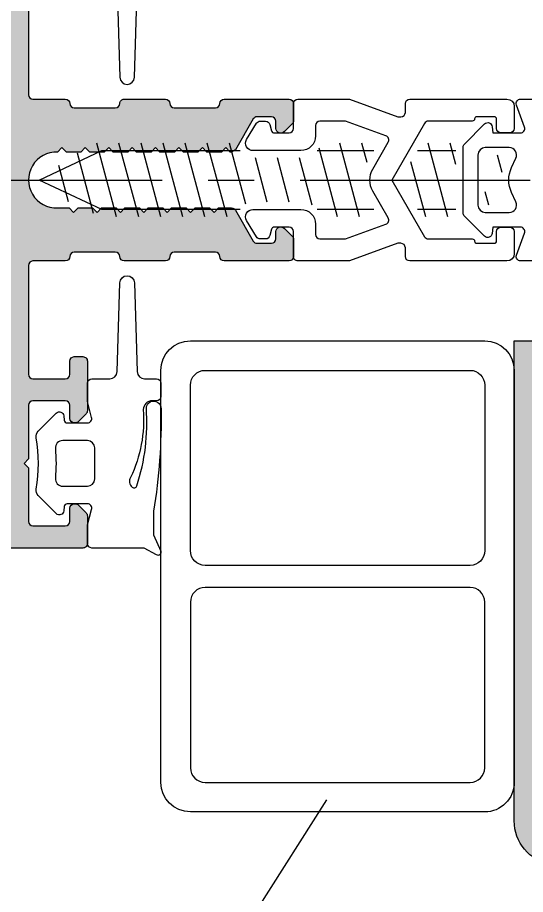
# Model space of a CAD drawing. Header units: millimetres. Extents: x -153 to 2280, y 0 to 724.
# Drawn here: x 1284 to 1301.25, y 588.32 to 618.11 of the extents above; entities that cross this region are included whole.
import ezdxf

# ---------------------------------------------------------------- set-up
doc = ezdxf.new("R2010")
doc.units = ezdxf.units.MM
doc.header["$LTSCALE"] = 0.025
doc.header["$MEASUREMENT"] = 0
doc.linetypes.add('CENTER', pattern=[2, 1.25, -0.25, 0.25, -0.25])
for name, color, linetype in [('ASSI', 1, 'CENTER'), ('FILL', 253, 'Continuous'), ('FINE', 7, 'Continuous'), ('GOMMA', 80, 'Continuous'), ('GROSSA', 8, 'Continuous'), ('QUOTE', 254, 'Continuous')]:
    doc.layers.add(name, color=color, linetype=linetype)

msp = doc.modelspace()

# ---------------------------------------------------------------- hatches: boundary and pattern name
at = {"layer": 'FILL'}
h = msp.add_hatch(color=256, dxfattribs=at)
edge = h.paths.add_edge_path()
edge.add_arc((1293.218603538942, 615.1885416569769), 0.1548696487026567, 1.85579808222559, 88.26417584624318, ccw=False)
edge.add_line((1293.373391958005, 615.1935569748439), (1293.373391958005, 614.6056890092004))
edge.add_arc((1293.223391958005, 614.6056890092004), 0.1500000000001762, 315.0000000000307, 359.99999999998914, ccw=False)
edge.add_line((1293.329457975183, 614.4996229920223), (1293.067325940827, 614.2374909576663))
edge.add_arc((1292.945266958005, 614.3595499404884), 0.1726174689163731, 185.316063822674, 315.00000000000665, ccw=False)
edge.add_line((1292.773391958005, 614.3435569748444), (1292.773391958005, 614.5935569748444))
edge.add_arc((1292.623391958005, 614.5935569748444), 0.1499999999999773, 359.9999999999783, 450)
edge.add_line((1292.623391958005, 614.7435569748444), (1292.138947307952, 614.7435569748444))
edge.add_arc((1292.138947307952, 614.5935569748444), 0.1500000000000057, 90.00000000001086, 150.0000000000191)
edge.add_line((1292.009043497384, 614.6685569748444), (1291.402825714735, 613.6185569748444))
edge.add_line((1291.402825714735, 613.6185569748444), (1291.272921904168, 613.5435569748445))
edge.add_line((1291.272921904167, 613.5435569748445), (1291.225467276221, 613.5435569748445))
edge.add_line((1291.225467276221, 613.5435569748445), (1291.075467276221, 613.6935569748446))
edge.add_line((1291.075467276221, 613.6935569748445), (1290.925467276221, 613.5435569748445))
edge.add_line((1290.925467276221, 613.5435569748445), (1290.428391958005, 613.5435569748445))
edge.add_line((1290.428391958005, 613.5435569748445), (1290.278391958006, 613.6935569748446))
edge.add_line((1290.278391958005, 613.6935569748445), (1290.128391958005, 613.5435569748445))
edge.add_line((1290.128391958005, 613.5435569748445), (1289.633391958005, 613.5435569748445))
edge.add_line((1289.633391958005, 613.5435569748445), (1289.483391958005, 613.6935569748446))
edge.add_line((1289.483391958005, 613.6935569748445), (1289.333391958005, 613.5435569748445))
edge.add_line((1289.333391958005, 613.5435569748445), (1288.838391958006, 613.5435569748445))
edge.add_line((1288.838391958005, 613.5435569748445), (1288.688391958005, 613.6935569748445))
edge.add_line((1288.688391958005, 613.6935569748443), (1288.538391958005, 613.5435569748444))
edge.add_line((1288.538391958005, 613.5435569748445), (1288.043391958005, 613.5435569748445))
edge.add_line((1288.043391958005, 613.5435569748445), (1287.893391958005, 613.6935569748446))
edge.add_line((1287.893391958005, 613.6935569748445), (1287.743391958005, 613.5435569748445))
edge.add_line((1287.743391958005, 613.5435569748445), (1287.248391958005, 613.5435569748445))
edge.add_line((1287.248391958005, 613.5435569748445), (1287.098391958005, 613.6935569748446))
edge.add_line((1287.098391958005, 613.6935569748445), (1286.948391958005, 613.5435569748445))
edge.add_line((1286.948391958005, 613.5435569748445), (1286.453391958005, 613.5435569748445))
edge.add_line((1286.453391958005, 613.5435569748445), (1286.303391958005, 613.6935569748445))
edge.add_line((1286.303391958005, 613.6935569748443), (1286.153391958005, 613.5435569748444))
edge.add_line((1286.153391958005, 613.5435569748445), (1285.658391958005, 613.5435569748445))
edge.add_line((1285.658391958005, 613.5435569748445), (1285.508391958005, 613.6935569748446))
edge.add_line((1285.508391958005, 613.6935569748445), (1285.35776973754, 613.5429347543791))
edge.add_arc((1285.323686619743, 612.5932458646118), 0.9503002926792825, 87.94461000808217, 272.0553899919109)
edge.add_line((1285.35776973754, 611.6435569748444), (1285.755891958005, 611.6435569748444))
edge.add_line((1285.755891958005, 611.6435569748444), (1285.905891958005, 611.4935569748444))
edge.add_line((1285.905891958005, 611.4935569748444), (1286.055891958005, 611.6435569748444))
edge.add_line((1286.055891958005, 611.6435569748444), (1286.550891958005, 611.6435569748444))
edge.add_line((1286.550891958005, 611.6435569748444), (1286.700891958005, 611.4935569748444))
edge.add_line((1286.700891958005, 611.4935569748444), (1286.850891958005, 611.6435569748444))
edge.add_line((1286.850891958005, 611.6435569748444), (1287.345891958005, 611.6435569748444))
edge.add_line((1287.345891958005, 611.6435569748444), (1287.495891958005, 611.4935569748444))
edge.add_line((1287.495891958005, 611.4935569748444), (1287.645891958005, 611.6435569748444))
edge.add_line((1287.645891958005, 611.6435569748444), (1288.140891958005, 611.6435569748444))
edge.add_line((1288.140891958005, 611.6435569748444), (1288.290891958005, 611.4935569748444))
edge.add_line((1288.290891958005, 611.4935569748444), (1288.440891958006, 611.6435569748444))
edge.add_line((1288.440891958005, 611.6435569748444), (1288.935891958005, 611.6435569748444))
edge.add_line((1288.935891958005, 611.6435569748444), (1289.085891958006, 611.4935569748443))
edge.add_line((1289.085891958005, 611.4935569748443), (1289.235891958005, 611.6435569748444))
edge.add_line((1289.235891958005, 611.6435569748444), (1289.730891958005, 611.6435569748444))
edge.add_line((1289.730891958005, 611.6435569748444), (1289.880891958005, 611.4935569748444))
edge.add_line((1289.880891958005, 611.4935569748444), (1290.030891958005, 611.6435569748444))
edge.add_line((1290.030891958005, 611.6435569748444), (1290.525891958006, 611.6435569748444))
edge.add_line((1290.525891958005, 611.6435569748444), (1290.675891958005, 611.4935569748443))
edge.add_line((1290.675891958005, 611.4935569748443), (1290.825891958005, 611.6435569748444))
edge.add_line((1290.825891958005, 611.6435569748444), (1291.272921904167, 611.6435569748444))
edge.add_arc((1291.272921904168, 611.4935569748444), 0.1500000000000057, 30.000000000029274, 90.00000000001091, ccw=False)
edge.add_line((1291.402825714735, 611.5685569748445), (1292.009043497384, 610.5185569748444))
edge.add_arc((1292.138947307952, 610.5935569748443), 0.1499999999998699, 209.9999999999986, 270.0000000000434)
edge.add_line((1292.138947307952, 610.4435569748445), (1292.623391958005, 610.4435569748445))
edge.add_arc((1292.623391958005, 610.5935569748444), 0.1500000000000057, 270.0000000000109, 360.0000000000109)
edge.add_line((1292.773391958005, 610.5935569748444), (1292.773391958005, 610.8435569748444))
edge.add_arc((1292.945746947058, 610.8262338461793), 0.1732233616980132, 45.423370102855586, 174.2605660744399, ccw=False)
edge.add_line((1293.067325940827, 610.9496229920225), (1293.329457975183, 610.6874909576666))
edge.add_arc((1293.223391958005, 610.5814249404884), 0.1500000000001178, 2.1714186004828662e-11, 44.99999999997692, ccw=False)
edge.add_line((1293.373391958005, 610.5814249404885), (1293.373391958005, 609.9935569748445))
edge.add_arc((1293.223080536714, 609.9935569748561), 0.1503114212912067, 270.1165613831425, 359.99999999556894, ccw=False)
edge.add_line((1293.22338632704, 609.8432458646118), (1291.021698490576, 609.843245864612))
edge.add_arc((1291.021698490576, 609.9932458646119), 0.1499999999999773, 180, 270, ccw=False)
edge.add_arc((1290.721698490576, 609.9932458646119), 0.1500000000000341, 2.171258662545267e-11, 90.0000000000217)
edge.add_line((1290.721698490576, 610.1432458646119), (1289.321698490576, 610.1432458646119))
edge.add_arc((1289.321698490576, 609.9932458646119), 0.1499999999999773, 90, 180)
edge.add_arc((1289.021698490576, 609.9932458646119), 0.1499999999999773, -90, 0, ccw=False)
edge.add_line((1289.021698490576, 609.843245864612), (1287.621698490576, 609.843245864612))
edge.add_arc((1287.621698490576, 609.9932458646119), 0.1499999999999773, 180, 270, ccw=False)
edge.add_arc((1287.321698490576, 609.9932458646119), 0.1499999999999773, 0, 90)
edge.add_line((1287.321698490576, 610.1432458646119), (1285.923386327063, 610.1432458646119))
edge.add_arc((1285.923386327063, 609.9932458646119), 0.1499999999999773, 90, 180)
edge.add_arc((1285.623386327063, 609.9932458646119), 0.1499999999999773, -90, 0, ccw=False)
edge.add_line((1285.623386327063, 609.843245864612), (1284.523386327063, 609.843245864612))
edge.add_arc((1284.523386327063, 609.693245864612), 0.1499999999999773, 90, 180)
edge.add_line((1284.373386327063, 609.693245864612), (1284.373386327063, 605.9932458646118))
edge.add_arc((1284.523386327063, 605.9932458646118), 0.1499999999999773, 180, 270)
edge.add_line((1284.523386327063, 605.8432458646118), (1285.623386327063, 605.8432458646118))
edge.add_arc((1285.623386327063, 605.9932458646118), 0.1500000000000057, 270.0000000000109, 359.9999999999891)
edge.add_line((1285.773386327063, 605.9932458646118), (1285.773386327063, 606.4432458646119))
edge.add_arc((1285.923386327063, 606.4432458646119), 0.1499999999999773, 90, 180, ccw=False)
edge.add_line((1285.923386327063, 606.5932458646118), (1286.223386327063, 606.593245864612))
edge.add_arc((1286.223386327063, 606.443245864612), 0.1500000000000057, -3.26281224261038e-11, 89.99999999998909, ccw=False)
edge.add_line((1286.373386327063, 606.4432458646119), (1286.373386327063, 604.7553778989678))
edge.add_arc((1286.223386327063, 604.7553778989679), 0.1500000000000909, 314.99999999998465, 359.9999999999783, ccw=False)
edge.add_line((1286.329452344241, 604.6493118817898), (1286.067320309885, 604.3871798474339))
edge.add_arc((1285.961254292707, 604.4932458646118), 0.149999999999957, 270.0000000000434, 315.00000000003837, ccw=False)
edge.add_line((1285.961254292707, 604.3432458646118), (1285.923386327063, 604.3432458646118))
edge.add_arc((1285.923386327063, 604.4932458646118), 0.1499999999999773, 180, 270, ccw=False)
edge.add_line((1285.773386327063, 604.4932458646118), (1285.773386327063, 604.9432458646119))
edge.add_arc((1285.623386327063, 604.9432458646118), 0.1500000000000341, 2.171258662545267e-11, 90.0000000000217)
edge.add_line((1285.623386327063, 605.0932458646118), (1284.523386327063, 605.093245864612))
edge.add_arc((1284.523386327063, 604.943245864612), 0.1500000000000341, 90.0000000000217, 180.0000000000217)
edge.add_line((1284.373386327063, 604.9432458646119), (1284.373386327063, 603.1174586677311))
edge.add_line((1284.373386327063, 603.1174586677311), (1284.223386327063, 602.9682458646118))
edge.add_line((1284.223386327063, 602.9682458646118), (1284.373386327063, 602.8190330614927))
edge.add_line((1284.373386327063, 602.8190330614927), (1284.373386327063, 600.9932458646118))
edge.add_arc((1284.523386327063, 600.9932458646118), 0.1499999999999773, 180, 270)
edge.add_line((1284.523386327063, 600.8432458646118), (1285.623386327063, 600.8432458646118))
edge.add_arc((1285.623386327063, 600.9932458646119), 0.1500000000000341, 269.9999999999783, 359.9999999999783)
edge.add_line((1285.773386327063, 600.9932458646118), (1285.773386327063, 601.4432458646119))
edge.add_arc((1285.923386327063, 601.4432458646118), 0.1500000000000341, 89.99999999997829, 179.9999999999783, ccw=False)
edge.add_line((1285.923386327063, 601.5932458646118), (1285.961254292707, 601.5932458646118))
edge.add_arc((1285.961254292707, 601.443245864612), 0.1499999999999204, 44.999999999961574, 89.99999999996737, ccw=False)
edge.add_line((1286.067320309885, 601.5493118817898), (1286.329452344241, 601.2871798474339))
edge.add_arc((1286.223386327063, 601.1811138302558), 0.1500000000000977, 2.1714186004828662e-11, 45.00000000001529, ccw=False)
edge.add_line((1286.373386327063, 601.1811138302559), (1286.373386327063, 600.2432458646118))
edge.add_arc((1286.223386327063, 600.2432458646118), 0.1499999999999773, -90, 0, ccw=False)
edge.add_line((1286.223386327063, 600.0932458646118), (1231.873386327063, 600.0932458646118))
edge.add_arc((1231.873386327063, 600.5932458646118), 0.5, 180, 270, ccw=False)
edge.add_line((1231.373386327063, 600.5932458646118), (1231.373386327063, 624.5932458646118))
edge.add_arc((1231.873386327063, 624.5932458646118), 0.5, 90, 180, ccw=False)
edge.add_line((1231.873386327063, 625.0932458646118), (1286.223386327063, 625.0932458646118))
edge.add_arc((1286.223386327063, 624.9432458646119), 0.1499999999999773, 0, 90, ccw=False)
edge.add_line((1286.373386327063, 624.9432458646119), (1286.373386327063, 624.0053778989678))
edge.add_arc((1286.223386327063, 624.0053778989678), 0.149999999999892, -44.999999999984595, 1.0913936421275139e-11, ccw=False)
edge.add_line((1286.329452344241, 623.8993118817899), (1286.067320309885, 623.6371798474339))
edge.add_arc((1285.961254292707, 623.7432458646117), 0.1499999999999168, 270.00000000003257, 315.00000000003837, ccw=False)
edge.add_line((1285.961254292707, 623.5932458646118), (1285.923386327063, 623.5932458646118))
edge.add_arc((1285.923386327063, 623.7432458646118), 0.1499999999999773, 180, 270, ccw=False)
edge.add_line((1285.773386327063, 623.7432458646118), (1285.773386327063, 624.1932458646119))
edge.add_arc((1285.623386327063, 624.1932458646118), 0.1500000000000341, 2.171258662545267e-11, 90.0000000000217)
edge.add_line((1285.623386327063, 624.3432458646118), (1284.523386327063, 624.3432458646118))
edge.add_arc((1284.523386327063, 624.1932458646119), 0.1499999999999773, 89.99999999998914, 180)
edge.add_line((1284.373386327063, 624.1932458646119), (1284.373386327063, 622.3674586677311))
edge.add_line((1284.373386327063, 622.3674586677311), (1284.223386327063, 622.2182458646118))
edge.add_line((1284.223386327063, 622.2182458646118), (1284.373386327063, 622.0690330614926))
edge.add_line((1284.373386327063, 622.0690330614926), (1284.373386327063, 620.2432458646118))
edge.add_arc((1284.523386327063, 620.2432458646118), 0.1499999999999773, 180, 270)
edge.add_line((1284.523386327063, 620.0932458646118), (1285.623386327063, 620.093245864612))
edge.add_arc((1285.623386327063, 620.2432458646119), 0.1500000000000341, 269.9999999999783, 359.9999999999783)
edge.add_line((1285.773386327063, 620.2432458646119), (1285.773386327063, 620.6932458646119))
edge.add_arc((1285.923386327063, 620.6932458646119), 0.1499999999999488, 89.99999999998909, 180, ccw=False)
edge.add_line((1285.923386327063, 620.8432458646118), (1285.961254292707, 620.8432458646118))
edge.add_arc((1285.961254292707, 620.693245864612), 0.149999999999892, 45.00000000001529, 90.00000000001091, ccw=False)
edge.add_line((1286.067320309885, 620.7993118817899), (1286.329452344241, 620.537179847434))
edge.add_arc((1286.223386327063, 620.4311138302561), 0.1499999999999972, -4.3428372009657323e-11, 44.999999999961574, ccw=False)
edge.add_line((1286.373386327063, 620.431113830256), (1286.373386327063, 618.7432458646118))
edge.add_arc((1286.223386327063, 618.7432458646118), 0.1499999999999773, -90, 0, ccw=False)
edge.add_line((1286.223386327063, 618.5932458646118), (1285.923386327063, 618.593245864612))
edge.add_arc((1285.923386327063, 618.7432458646119), 0.1499999999999204, 180.0000000000217, 270.00000000002166, ccw=False)
edge.add_line((1285.773386327063, 618.7432458646118), (1285.773386327063, 619.193245864612))
edge.add_arc((1285.623386327063, 619.193245864612), 0.1499999999999773, 0, 90)
edge.add_line((1285.623386327063, 619.343245864612), (1284.523386327063, 619.343245864612))
edge.add_arc((1284.523386327063, 619.193245864612), 0.1499999999999773, 90, 180)
edge.add_line((1284.373386327063, 619.193245864612), (1284.373386327063, 615.4932458646118))
edge.add_arc((1284.523386327063, 615.4932458646118), 0.1499999999999773, 180, 270)
edge.add_line((1284.523386327063, 615.3432458646118), (1285.623386327063, 615.3432458646117))
edge.add_arc((1285.623386327063, 615.1932458646118), 0.1499999999999773, 0, 90, ccw=False)
edge.add_arc((1285.923386327063, 615.1932458646118), 0.1499999999999773, 180, 270)
edge.add_line((1285.923386327063, 615.0432458646118), (1287.321698490576, 615.0432458646118))
edge.add_arc((1287.321698490576, 615.1932458646118), 0.1499999999999773, 270, 360)
edge.add_arc((1287.621698490576, 615.1932458646118), 0.1499999999999773, 90, 180, ccw=False)
edge.add_line((1287.621698490576, 615.3432458646117), (1289.021698490576, 615.3432458646117))
edge.add_arc((1289.021698490576, 615.1932458646118), 0.1499999999999773, 0, 90, ccw=False)
edge.add_arc((1289.321698490576, 615.1932458646118), 0.1499999999999773, 180, 270)
edge.add_line((1289.321698490576, 615.0432458646118), (1290.721698490576, 615.0432458646118))
edge.add_arc((1290.721698490576, 615.1932458646118), 0.1500000000000341, 269.9999999999783, 359.9999999999783)
edge.add_arc((1291.021698490576, 615.1932458646118), 0.1499999999999773, 90, 180, ccw=False)
edge.add_line((1291.021698490576, 615.3432458646117), (1293.223294728377, 615.3432458646117))
edge.add_line((1293.223294728377, 615.3432458646117), (1293.223294728379, 615.3433402384658))
edge = h.paths.add_edge_path(flags=16)
edge.add_line((1232.523386327063, 601.0932458646118), (1233.973386327063, 601.0932458646118))
edge.add_arc((1233.973386327063, 601.2432458646119), 0.1499999999999773, 270.0000000000054, 360)
edge.add_line((1234.123386327063, 601.2432458646119), (1234.123386327063, 602.443245864612))
edge.add_arc((1234.273386327063, 602.4432458646119), 0.1500000000000199, 89.9999999999946, 180, ccw=False)
edge.add_line((1234.273386327063, 602.5932458646118), (1234.723386327063, 602.5932458646118))
edge.add_arc((1234.723386327063, 602.4432458646119), 0.1500000000000341, 0, 90.0000000000054, ccw=False)
edge.add_line((1234.873386327063, 602.4432458646119), (1234.873386327063, 601.2432458646119))
edge.add_arc((1235.023386327063, 601.2432458646119), 0.1500000000000341, 180, 270)
edge.add_line((1235.023386327063, 601.0932458646118), (1237.873386327063, 601.0932458646118))
edge.add_line((1237.873386327063, 601.0932458646118), (1237.873386327063, 600.9932458646118))
edge.add_line((1237.873386327063, 600.9932458646119), (1257.623386327063, 600.9932458646119))
edge.add_line((1257.623386327063, 600.9932458646119), (1257.623386327063, 601.0932458646118))
edge.add_line((1257.623386327063, 601.0932458646118), (1260.623386327063, 601.0932458646118))
edge.add_line((1260.623386327063, 601.0932458646118), (1260.623386327063, 600.9932458646119))
edge.add_line((1260.623386327063, 600.9932458646119), (1280.373386327063, 600.9932458646119))
edge.add_line((1280.373386327063, 600.9932458646118), (1280.373386327063, 601.0932458646118))
edge.add_line((1280.373386327063, 601.0932458646118), (1283.223386327063, 601.0932458646118))
edge.add_arc((1283.223386327063, 601.2432458646118), 0.1499999999999773, 270, 360)
edge.add_line((1283.373386327063, 601.2432458646118), (1283.373386327063, 623.9432458646119))
edge.add_arc((1283.223386327063, 623.9432458646119), 0.1500000000000057, 1.085629331272839e-11, 90.00000000001086)
edge.add_line((1283.223386327063, 624.0932458646118), (1280.373386327063, 624.0932458646118))
edge.add_line((1280.373386327063, 624.0932458646118), (1280.373386327063, 624.1932458646119))
edge.add_line((1280.373386327063, 624.1932458646119), (1260.623386327063, 624.1932458646119))
edge.add_line((1260.623386327063, 624.1932458646119), (1260.623386327063, 624.0932458646118))
edge.add_line((1260.623386327063, 624.0932458646118), (1257.623386327063, 624.0932458646118))
edge.add_line((1257.623386327063, 624.0932458646118), (1257.623386327063, 624.1932458646119))
edge.add_line((1257.623386327063, 624.1932458646119), (1237.873386327063, 624.1932458646119))
edge.add_line((1237.873386327063, 624.1932458646119), (1237.873386327063, 624.0932458646118))
edge.add_line((1237.873386327063, 624.0932458646118), (1235.023386327063, 624.0932458646118))
edge.add_arc((1235.023386327063, 623.9432458646119), 0.1500000000000057, 89.99999999998914, 179.9999999999891)
edge.add_line((1234.873386327063, 623.9432458646119), (1234.873386327063, 622.7432458646118))
edge.add_arc((1234.723386327063, 622.7432458646118), 0.1499999999999915, -89.99999999999471, 1.0913936421275139e-11, ccw=False)
edge.add_line((1234.723386327063, 622.5932458646118), (1234.273386327063, 622.5932458646118))
edge.add_arc((1234.273386327063, 622.7432458646118), 0.1499999999999773, 180, 270.0000000000054, ccw=False)
edge.add_line((1234.123386327063, 622.7432458646118), (1234.123386327063, 623.9432458646118))
edge.add_arc((1233.973386327063, 623.9432458646118), 0.1499999999999915, 1.085629331272942e-11, 90.00000000000541)
edge.add_line((1233.973386327063, 624.0932458646118), (1232.523386327063, 624.0932458646118))
edge.add_arc((1232.523386327063, 623.9432458646119), 0.1500000000000057, 90.00000000000541, 180.0000000000109)
edge.add_line((1232.373386327063, 623.9432458646118), (1232.373386327063, 601.2432458646118))
edge.add_arc((1232.523386327063, 601.2432458646118), 0.1500000000000057, 179.9999999999891, 269.9999999999891)
h = msp.add_hatch(color=256, dxfattribs=at)
h.paths.add_polyline_path([(1332.188508471117, 556.4499481756918), (1332.188508471117, 557.3988491016261), (1331.560531170679, 557.6243233915018), (1327.060531170679, 557.6243233915018), (1327.060531170679, 556.7014769180066), (1331.560531170679, 556.7014769180066)])
edge = h.paths.add_edge_path()
edge.add_line((1334.688508471117, 556.5012279228088), (1334.688508471117, 555.4486032937211))
edge.add_line((1334.688508471117, 555.4486032937211), (1335.371600056874, 555.1749991883948))
edge.add_arc((1335.743421196698, 556.1033035781184), 1.000000000000003, 248.1720243881244, 360)
edge.add_line((1336.743421196698, 556.1033035781184), (1336.743421196698, 581.785452272035))
edge.add_arc((1335.243421196698, 581.785452272035), 1.5, 0, 79.99999999999925)
edge.add_line((1335.503893463199, 583.2626639015532), (1302.285451758283, 590.3293089094236))
edge.add_arc((1302.372275847116, 590.8217127859297), 0.4999999999999984, 180, 260.00000000000136, ccw=False)
edge.add_line((1301.872275847116, 590.8217127859297), (1301.872275847116, 607.1279990448028))
edge.add_line((1301.872275847116, 607.1279990448028), (1300.872275847116, 607.1279990448028))
edge.add_line((1300.872275847116, 607.1279990448028), (1300.872275847116, 590.8217127859298))
edge.add_arc((1302.372275847116, 590.8217127859298), 1.5, 180, 259.9999999999993)
edge.add_line((1302.111803580616, 589.3445011564114), (1335.330245285532, 582.277856148541))
edge.add_arc((1335.243421196698, 581.785452272035), 0.4999999999999725, -3.183231456205249e-12, 79.99999999999761, ccw=False)
edge.add_line((1335.743421196698, 581.785452272035), (1335.743421196698, 556.4067737146831))
edge.add_arc((1335.543421196698, 556.4067737146831), 0.1999999999999952, -109.75059812293392, 8.185452315956354e-12, ccw=False)
edge.add_line((1335.475835888074, 556.2185392171591), (1334.688508471116, 556.5012279228088))

# ---------------------------------------------------------------- linework, layer by layer
at = {"layer": 'ASSI', "ltscale": 250}
msp.add_line((1268.597777787924, 612.5932458646117), (1313.859287545092, 612.5932458646117), dxfattribs=at)
at = {"layer": 'FINE'}
for p, q in [((1287.366880243346, 611.3432458646115), (1286.697007262269, 613.8432458646116)), ((1288.116880243346, 611.3432458646115), (1287.447007262269, 613.8432458646116)), ((1288.866880243346, 611.3432458646115), (1288.197007262269, 613.8432458646116)), ((1289.616880243346, 611.3432458646115), (1288.947007262269, 613.8432458646116)), ((1290.366880243346, 611.3432458646115), (1289.697007262269, 613.8432458646116)), ((1291.116880243346, 611.3432458646115), (1290.447007262269, 613.8432458646116)), ((1291.75052413871, 611.777492758886), (1291.197007262269, 613.8432458646116)), ((1294.866880243346, 611.3432458646115), (1294.243180560718, 613.6709247688465)), ((1295.616880243346, 611.3432458646115), (1294.947007262269, 613.8432458646116)), ((1295.871523363933, 613.1919429064636), (1295.697007262269, 613.8432458646116)), ((1298.616880243347, 611.3432458646113), (1297.947007262269, 613.8432458646114)), ((1298.890153787109, 613.1224132206037), (1298.697007262269, 613.8432458646112)), ((1286.585165020758, 611.4616086866863), (1286.036873880845, 613.5078590781814)), ((1300.464014826089, 612.8467600704303), (1300.304186939241, 613.4432458646118)), ((1285.730920354324, 611.8506550782366), (1285.400277126016, 613.0846324054594)), ((1292.482905647131, 611.8432458646117), (1292.080981858484, 613.3432458646117)), ((1293.232905647131, 611.8432458646117), (1292.830981858484, 613.3432458646117)), ((1294.011984577589, 611.7347218187114), (1293.580981858484, 613.3432458646117)), ((1297.866880243346, 611.3432458646115), (1297.36508869244, 613.2159574274026)), ((1300.009700566374, 611.7432458646117), (1299.890153787109, 612.1894005187119))]:
    msp.add_line(p, q, dxfattribs=at)
for points in [[(1291.565361461658, 611.5932458646116), (1286.859318344439, 611.5932458646116), (1284.73982481207, 612.5932458646116), (1286.859318344439, 613.5932458646115), (1291.565361461658, 613.5932458646115)], [(1294.182403321438, 613.5932458646116), (1296.103215734846, 613.5932458646116)], [(1297.582916273225, 613.5932458646116), (1298.890153787109, 613.5932458646116)], [(1296.103215734846, 611.5932458646116), (1294.182403321438, 611.5932458646116)], [(1298.890153787109, 611.5932458646116), (1297.582916273225, 611.5932458646116)]]:
    msp.add_lwpolyline(points, dxfattribs=at)
at = {"layer": 'GOMMA'}
for points in [[(1287.380833538518, 619.100925466721), (1287.473504307479, 616.0855662625029, 0.9697392325154702), (1287.973268346647, 616.0855662625029), (1288.065939115608, 619.1009254667208, -0.4052432957209562)], [(1301.827491044442, 609.8432458646123), (1301.090153787109, 609.8432458646123, -0.5205670505517374), (1300.949199893991, 610.044548886111), (1301.22122904761, 610.7919428431132, 0.5205670505517366), (1301.080275154492, 610.9932458646117), (1300.140153787109, 610.9932458646117), (1300.121512283486, 610.7801725032004, -0.637070260807526), (1299.866017061594, 610.6871798474347), (1299.184087769931, 611.3691091390981, -0.1989123673796507), (1299.140153787109, 611.475175156276), (1299.140153787109, 613.7113165729486, -0.1989123673796683), (1299.184087769931, 613.8173825901265), (1299.866017061594, 614.4993118817897, -0.63707026080756), (1300.121512283486, 614.4063192260239), (1300.140153787109, 614.1932458646118), (1301.080275154492, 614.1932458646118, 0.5205670505517366), (1301.22122904761, 614.3945488861107), (1300.949199893991, 615.1419428431129, -0.5205670505517374), (1301.090153787109, 615.3432458646116), (1301.827491044442, 615.3432458646116, 0.2539676464749575)]]:
    msp.add_lwpolyline(points, format="xyb", dxfattribs=at)
for points in [[(1292.426107601894, 610.5932458646117), (1292.248468115514, 610.5932458646117, -0.2610883426105928), (1292.120530471785, 610.6649390365752), (1291.781867812604, 611.2182458646117, -0.57735026918963), (1291.99837416355, 611.5932458646117), (1293.623386327063, 611.5932458646117, -0.4142135623730784), (1294.123386327063, 611.0932458646118), (1294.123386327063, 610.7432458646117, 0.414213562373095), (1294.273386327063, 610.5932458646117), (1295.14262053972, 610.5932458646118), (1296.514086610551, 611.0924186917003, 0.4663076581550031), (1296.59268739962, 611.3083725848182), (1296.067371816602, 612.2182458646118, -0.267949192431119), (1296.067371816602, 612.9682458646118), (1296.59268739962, 613.8781191444053, 0.466307658155003), (1296.514086610551, 614.0940730375232), (1295.14262053972, 614.5932458646117), (1294.273386327063, 614.5932458646117, 0.414213562373095), (1294.123386327063, 614.4432458646118), (1294.123386327063, 614.0932458646117, -0.414213562373095), (1293.623386327063, 613.5932458646117), (1291.99837416355, 613.5932458646117, -0.577350269189622), (1291.781867812604, 613.9682458646117), (1292.120530471785, 614.5215526926482, -0.261088342610606), (1292.248468115514, 614.5932458646117), (1292.426107601894, 614.5932458646117, -0.3394542588633834), (1292.570996475837, 614.4820687213771), (1292.628526443232, 614.2673639601015, 0.3394542588633835), (1292.725119025861, 614.1932458646118), (1293.223386327063, 614.1932458646118, 0.414213562373095), (1293.373386327063, 614.3432458646117), (1293.373386327063, 615.1932458646118, -0.414213562373095), (1293.523386327063, 615.3432458646117), (1295.274865775251, 615.3432458646117), (1296.923352226924, 614.7432458646117), (1297.023386327063, 614.7432458646117, 0.4142135623730923), (1297.173386327063, 614.8932458646118), (1297.173386327063, 615.1932458646118, -0.4142135623730924), (1297.323386327063, 615.3432458646117), (1300.623386327063, 615.3432458646117, -0.414213562373095), (1300.873386327063, 615.0932458646117), (1300.873386327063, 614.3432458646118, -0.414213562373095), (1300.723386327063, 614.1932458646118), (1300.423386327063, 614.1932458646118, -0.4142135623730673), (1300.273386327063, 614.3432458646118), (1300.273386327063, 614.6682458646118, 0.414213562373095), (1300.198386327063, 614.7432458646118), (1299.598386327063, 614.7432458646118, 0.4142135623730674), (1299.523386327063, 614.6682458646118, -0.414213562373095), (1299.448386327063, 614.5932458646117), (1297.958193948198, 614.5932458646117, 0.2679491924311307), (1297.828290137631, 614.5182458646118), (1296.716890869441, 612.5932458646118), (1297.828290137631, 610.6682458646118, 0.2679491924311306), (1297.958193948198, 610.5932458646118), (1299.448386327063, 610.5932458646118, -0.414213562373095), (1299.523386327063, 610.5182458646118), (1299.523386327063, 610.5182458646118, 0.4142135623731004), (1299.598386327063, 610.4432458646118), (1300.198386327063, 610.4432458646118, 0.414213562373084), (1300.273386327063, 610.5182458646117), (1300.273386327063, 610.8432458646117, -0.4142135623731088), (1300.423386327063, 610.9932458646117), (1300.723386327063, 610.9932458646117, -0.414213562373095), (1300.873386327063, 610.8432458646117), (1300.873386327063, 610.0932458646118, -0.4142135623730949), (1300.623386327063, 609.8432458646118), (1297.323386327063, 609.8432458646118, -0.4142135623730924), (1297.173386327063, 609.9932458646118), (1297.173386327063, 610.2932458646118, 0.4142135623730909), (1297.023386327063, 610.4432458646118), (1296.923352226924, 610.4432458646118), (1295.274865775251, 609.8432458646118), (1293.523386327063, 609.8432458646118, -0.4142135623730951), (1293.373386327063, 609.9932458646117), (1293.373386327063, 610.8432458646117, 0.414213562373095), (1293.223386327063, 610.9932458646117), (1292.725119025861, 610.9932458646117, 0.3394542588633838), (1292.628526443232, 610.919127769122), (1292.570996475837, 610.7044230078463, -0.3394542588633861)], [(1300.705176218795, 613.6932458646118), (1299.890153787109, 613.6932458646118, 0.414213562373095), (1299.640153787109, 613.4432458646118), (1299.640153787109, 611.7432458646117, 0.414213562373095), (1299.890153787109, 611.4932458646117), (1300.705176219999, 611.4932458646117, 0.5486187865863038), (1300.931753166772, 611.8489004300188), (1300.781729321576, 612.1706276045327, -0.2216946626474931), (1300.781729321688, 613.0158641280298), (1300.931753165542, 613.3375912991492, 0.5486187866661448)], [(1285.316584454086, 604.6748935608736, -0.6370702608069253), (1285.572079675977, 604.5819009051081), (1285.584972934107, 604.4345302903372, 0.3888787318529617), (1285.684592403916, 604.343245864612), (1286.373386327063, 604.3432458646117, 0.4931454260313065), (1286.518275201006, 604.5320687213771), (1286.373386327063, 605.0728013603851), (1286.373386327063, 605.6932458646116, -0.4142135623730882), (1286.523386327063, 605.8432458646117), (1287.130951518934, 605.8432458646116, 0.4052432957209554), (1287.380833538518, 606.0855662625025), (1287.473504307479, 609.1009254667207, -0.9697392325154702), (1287.973268346647, 609.1009254667207), (1288.065939115608, 606.0855662625027, 0.4052432957209562), (1288.315821135192, 605.8432458646116), (1288.723386327063, 605.8432458646116, -0.4142135623730672), (1288.873386327063, 605.6932458646116), (1288.873386327063, 605.2432458646117, -0.4142135623730916), (1288.723386327063, 605.0932458646116), (1288.573386327063, 605.0932458646116, 0.414213562373095), (1288.273386327063, 604.7932458646117, -0.1286776343090358), (1287.83996995148, 602.4904168215285, 0.3865361286483825), (1287.894641940407, 602.1585998373882, 0.522670335346423), (1288.051831998212, 602.2060954598198, 0.0977940455191428), (1288.376008426158, 604.8394048009985, -1.011468768470314), (1288.875800023053, 604.826143860837, -0.04380891343036498), (1288.623386327063, 601.3470036849947), (1288.623386327063, 600.5396560261254), (1288.865109345594, 599.9830816258258, -0.7195149494985378), (1288.724194449961, 599.8561817547431), (1288.304617541669, 600.0932458646116), (1286.523386327063, 600.0932458646117, -0.414213562373095), (1286.373386327063, 600.2432458646117), (1286.373386327063, 600.8439424942, -0.06554346281524528), (1286.37849745312, 600.8827653509653), (1286.518275201006, 601.4044230078463, 0.4931454260313073), (1286.373386327063, 601.5932458646116), (1285.684592403916, 601.5932458646117, 0.3888787318529617), (1285.584972934107, 601.5019614388865), (1285.572079675977, 601.3545908241156, -0.6370702608074451), (1285.316584454086, 601.2615981683498), (1284.701327360964, 601.8768552614716, -0.2448502030393978), (1284.631927021537, 602.0971849999988, 0.08777722502794418), (1284.631927021537, 603.8393067292245, -0.2448502030393947), (1284.701327360964, 604.0596364677517)], [(1289.872275847115, 591.1279990448027, -0.414213562373095), (1288.872275847115, 592.1279990448028), (1288.872275847115, 606.1279990448027, -0.4142135623730951), (1289.872275847115, 607.1279990448027), (1299.872275847115, 607.1279990448027, -0.414213562373095), (1300.872275847115, 606.1279990448027), (1300.872275847115, 592.1279990448028, -0.414213562373095), (1299.872275847115, 591.1279990448027)], [(1299.872275847115, 605.6279990448027), (1299.872275847115, 600.0029990448027, -0.4142135623730955), (1299.372275847115, 599.5029990448027), (1290.372275847115, 599.5029990448027, -0.4142135623730948), (1289.872275847115, 600.0029990448027), (1289.872275847115, 605.6279990448027, -0.4142135623730953), (1290.372275847115, 606.1279990448027), (1299.372275847115, 606.1279990448027, -0.414213562373095)], [(1286.373386327063, 602.1932458646119, 0.4142135623730276), (1286.623386327063, 602.4432458646119), (1286.623386327063, 603.4932458646117, 0.4142135623730981), (1286.373386327063, 603.7432458646117), (1285.534584471145, 603.7432458646116, 0.4410091218320271), (1285.285610078897, 603.4706239282475, -0.04533686841581869), (1285.285610078897, 602.4658678009758, 0.4410091218321683), (1285.534584471145, 602.1932458646118)], [(1299.872275847115, 592.6279990448028), (1299.872275847115, 598.2529990448027, 0.4142135623730955), (1299.372275847115, 598.7529990448027), (1290.372275847115, 598.7529990448027, 0.4142135623730948), (1289.872275847115, 598.2529990448027), (1289.872275847115, 592.6279990448028, 0.4142135623730953), (1290.372275847115, 592.1279990448028), (1299.372275847115, 592.1279990448028, 0.414213562373095)]]:
    msp.add_lwpolyline(points, format="xyb", close=True, dxfattribs=at)
at = {"layer": 'GROSSA'}
msp.add_lwpolyline([(1284.373386327063, 619.193245864612), (1284.373386327063, 615.4932458646118, 0.4142135623730807), (1284.523386327063, 615.3432458646118), (1285.623386327063, 615.3432458646117, -0.4142135623731227), (1285.773386327063, 615.1932458646118), (1285.773386327063, 615.1932458646118, 0.4142135623730948), (1285.923386327063, 615.0432458646118), (1287.321698490576, 615.0432458646118, 0.4142135623730673), (1287.471698490576, 615.1932458646118, -0.414213562373095), (1287.621698490576, 615.3432458646117), (1289.021698490576, 615.3432458646117, -0.4142135623731227), (1289.171698490576, 615.1932458646118), (1289.171698490576, 615.1932458646118, 0.414213562373095), (1289.321698490576, 615.0432458646118), (1290.721698490576, 615.0432458646118, 0.4142135623730673), (1290.871698490576, 615.1932458646118, -0.4142135623731226), (1291.021698490576, 615.3432458646117), (1293.223294728377, 615.3432458646117), (1293.223294728379, 615.3433402384658, -0.3959702946090601), (1293.373391958005, 615.1935569748439), (1293.373391958005, 614.6056890092004, -0.1989123673794912), (1293.329457975183, 614.4996229920223), (1293.067325940827, 614.2374909576663, -0.6351331580346358), (1292.773391958005, 614.3435569748444), (1292.773391958005, 614.5935569748444, 0.4142135623731616), (1292.623391958005, 614.7435569748444), (1292.138947307952, 614.7435569748444, 0.267949192431177), (1292.009043497384, 614.6685569748444), (1291.402825714735, 613.6185569748444), (1291.272921904167, 613.5435569748445), (1291.225467276221, 613.5435569748445), (1291.075467276221, 613.6935569748445), (1290.925467276221, 613.5435569748445), (1290.428391958005, 613.5435569748445), (1290.278391958005, 613.6935569748445), (1290.128391958005, 613.5435569748445), (1289.633391958005, 613.5435569748445), (1289.483391958005, 613.6935569748445), (1289.333391958005, 613.5435569748445), (1288.838391958005, 613.5435569748445), (1288.688391958005, 613.6935569748443), (1288.538391958005, 613.5435569748445), (1288.043391958005, 613.5435569748445), (1287.893391958005, 613.6935569748445), (1287.743391958005, 613.5435569748445), (1287.248391958005, 613.5435569748445), (1287.098391958005, 613.6935569748445), (1286.948391958005, 613.5435569748445), (1286.453391958005, 613.5435569748445), (1286.303391958005, 613.6935569748443), (1286.153391958005, 613.5435569748445), (1285.658391958005, 613.5435569748445), (1285.508391958005, 613.6935569748445), (1285.35776973754, 613.5429347543791, 1.036532511944924), (1285.35776973754, 611.6435569748444), (1285.755891958005, 611.6435569748444), (1285.905891958005, 611.4935569748444), (1286.055891958005, 611.6435569748444), (1286.550891958005, 611.6435569748444), (1286.700891958005, 611.4935569748444), (1286.850891958005, 611.6435569748444), (1287.345891958005, 611.6435569748444), (1287.495891958005, 611.4935569748444), (1287.645891958005, 611.6435569748444), (1288.140891958005, 611.6435569748444), (1288.290891958005, 611.4935569748444), (1288.440891958005, 611.6435569748444), (1288.935891958005, 611.6435569748444), (1289.085891958005, 611.4935569748443), (1289.235891958005, 611.6435569748444), (1289.730891958005, 611.6435569748444), (1289.880891958005, 611.4935569748444), (1290.030891958005, 611.6435569748444), (1290.525891958005, 611.6435569748444), (1290.675891958005, 611.4935569748443), (1290.825891958005, 611.6435569748444), (1291.272921904167, 611.6435569748444, -0.2679491924310389), (1291.402825714735, 611.5685569748445), (1292.009043497384, 610.5185569748444, 0.2679491924313198), (1292.138947307952, 610.4435569748445), (1292.623391958005, 610.4435569748445, 0.414213562373095), (1292.773391958005, 610.5935569748444), (1292.773391958005, 610.8435569748444, -0.629960291433369), (1293.067325940827, 610.9496229920225), (1293.329457975183, 610.6874909576666, -0.1989123673794397), (1293.373391958005, 610.5814249404885), (1293.373391958005, 609.9935569748445, -0.4136178317178068), (1293.22338632704, 609.8432458646118), (1291.021698490576, 609.843245864612, -0.4142135623731226), (1290.871698490576, 609.9932458646119, 0.414213562373095), (1290.721698490576, 610.1432458646119), (1289.321698490576, 610.1432458646119, 0.414213562373095), (1289.171698490576, 609.9932458646119), (1289.171698490576, 609.9932458646119, -0.4142135623731227), (1289.021698490576, 609.843245864612), (1287.621698490576, 609.843245864612, -0.4142135623730674), (1287.471698490576, 609.9932458646119, 0.414213562373095), (1287.321698490576, 610.1432458646119), (1285.923386327063, 610.1432458646119, 0.414213562373095), (1285.773386327063, 609.9932458646119), (1285.773386327063, 609.9932458646119, -0.4142135623730673), (1285.623386327063, 609.843245864612), (1284.523386327063, 609.843245864612, 0.4142135623731114), (1284.373386327063, 609.693245864612), (1284.373386327063, 605.9932458646118, 0.4142135623731226), (1284.523386327063, 605.8432458646118), (1285.623386327063, 605.8432458646118, 0.4142135623730118), (1285.773386327063, 605.9932458646118), (1285.773386327063, 606.4432458646119, -0.4142135623730672), (1285.923386327063, 606.5932458646118), (1286.223386327063, 606.593245864612, -0.4142135623731784), (1286.373386327063, 606.4432458646119), (1286.373386327063, 604.7553778989678, -0.1989123673796436), (1286.329452344241, 604.6493118817898), (1286.067320309885, 604.3871798474339, -0.1989123673796406), (1285.961254292707, 604.3432458646118), (1285.923386327063, 604.3432458646118, -0.4142135623731228), (1285.773386327063, 604.4932458646118), (1285.773386327063, 604.9432458646119, 0.4142135623730673), (1285.623386327063, 605.0932458646118), (1284.523386327063, 605.093245864612, 0.4142135623731504), (1284.373386327063, 604.9432458646119), (1284.373386327063, 603.1174586677311), (1284.223386327063, 602.9682458646118), (1284.373386327063, 602.8190330614927), (1284.373386327063, 600.9932458646118, 0.4142135623731504), (1284.523386327063, 600.8432458646118), (1285.623386327063, 600.8432458646118, 0.4142135623731504), (1285.773386327063, 600.9932458646118), (1285.773386327063, 601.4432458646119, -0.4142135623730673), (1285.923386327063, 601.5932458646118), (1285.961254292707, 601.5932458646118, -0.1989123673796712), (1286.067320309885, 601.5493118817898), (1286.329452344241, 601.2871798474339, -0.1989123673796375), (1286.373386327063, 601.1811138302559), (1286.373386327063, 600.2432458646118, -0.4142135623731228), (1286.223386327063, 600.0932458646118), (1231.873386327063, 600.0932458646118, -0.414213562373095)], format="xyb", dxfattribs=at)
msp.add_lwpolyline([(1327.060531170679, 556.7014769180066), (1327.060531170679, 557.6243233915018), (1331.560531170679, 557.6243233915018), (1335.475835888074, 556.2185392171591, 0.5191847150472095), (1335.743421196698, 556.4067737146831), (1335.743421196698, 581.785452272035, 0.3639702342662067), (1335.330245285532, 582.277856148541), (1302.111803580616, 589.3445011564114, -0.3639702342661986), (1300.872275847116, 590.8217127859298), (1300.872275847116, 607.1279990448028), (1301.872275847116, 607.1279990448028), (1301.872275847116, 590.8217127859297, 0.3639702342662092), (1302.285451758283, 590.3293089094236), (1335.503893463199, 583.2626639015532, -0.3639702342661987), (1336.743421196698, 581.785452272035), (1336.743421196698, 556.1033035781184, -0.530747012339764), (1335.371600056874, 555.1749991883948), (1331.560531170679, 556.7014769180066)], format="xyb", close=True, dxfattribs=at)
at = {"layer": 'QUOTE'}
msp.add_line((1294.496392342787, 591.5411125796275), (1292.147263019876, 587.8456077393807), dxfattribs=at)

doc.saveas('drawing.dxf')
